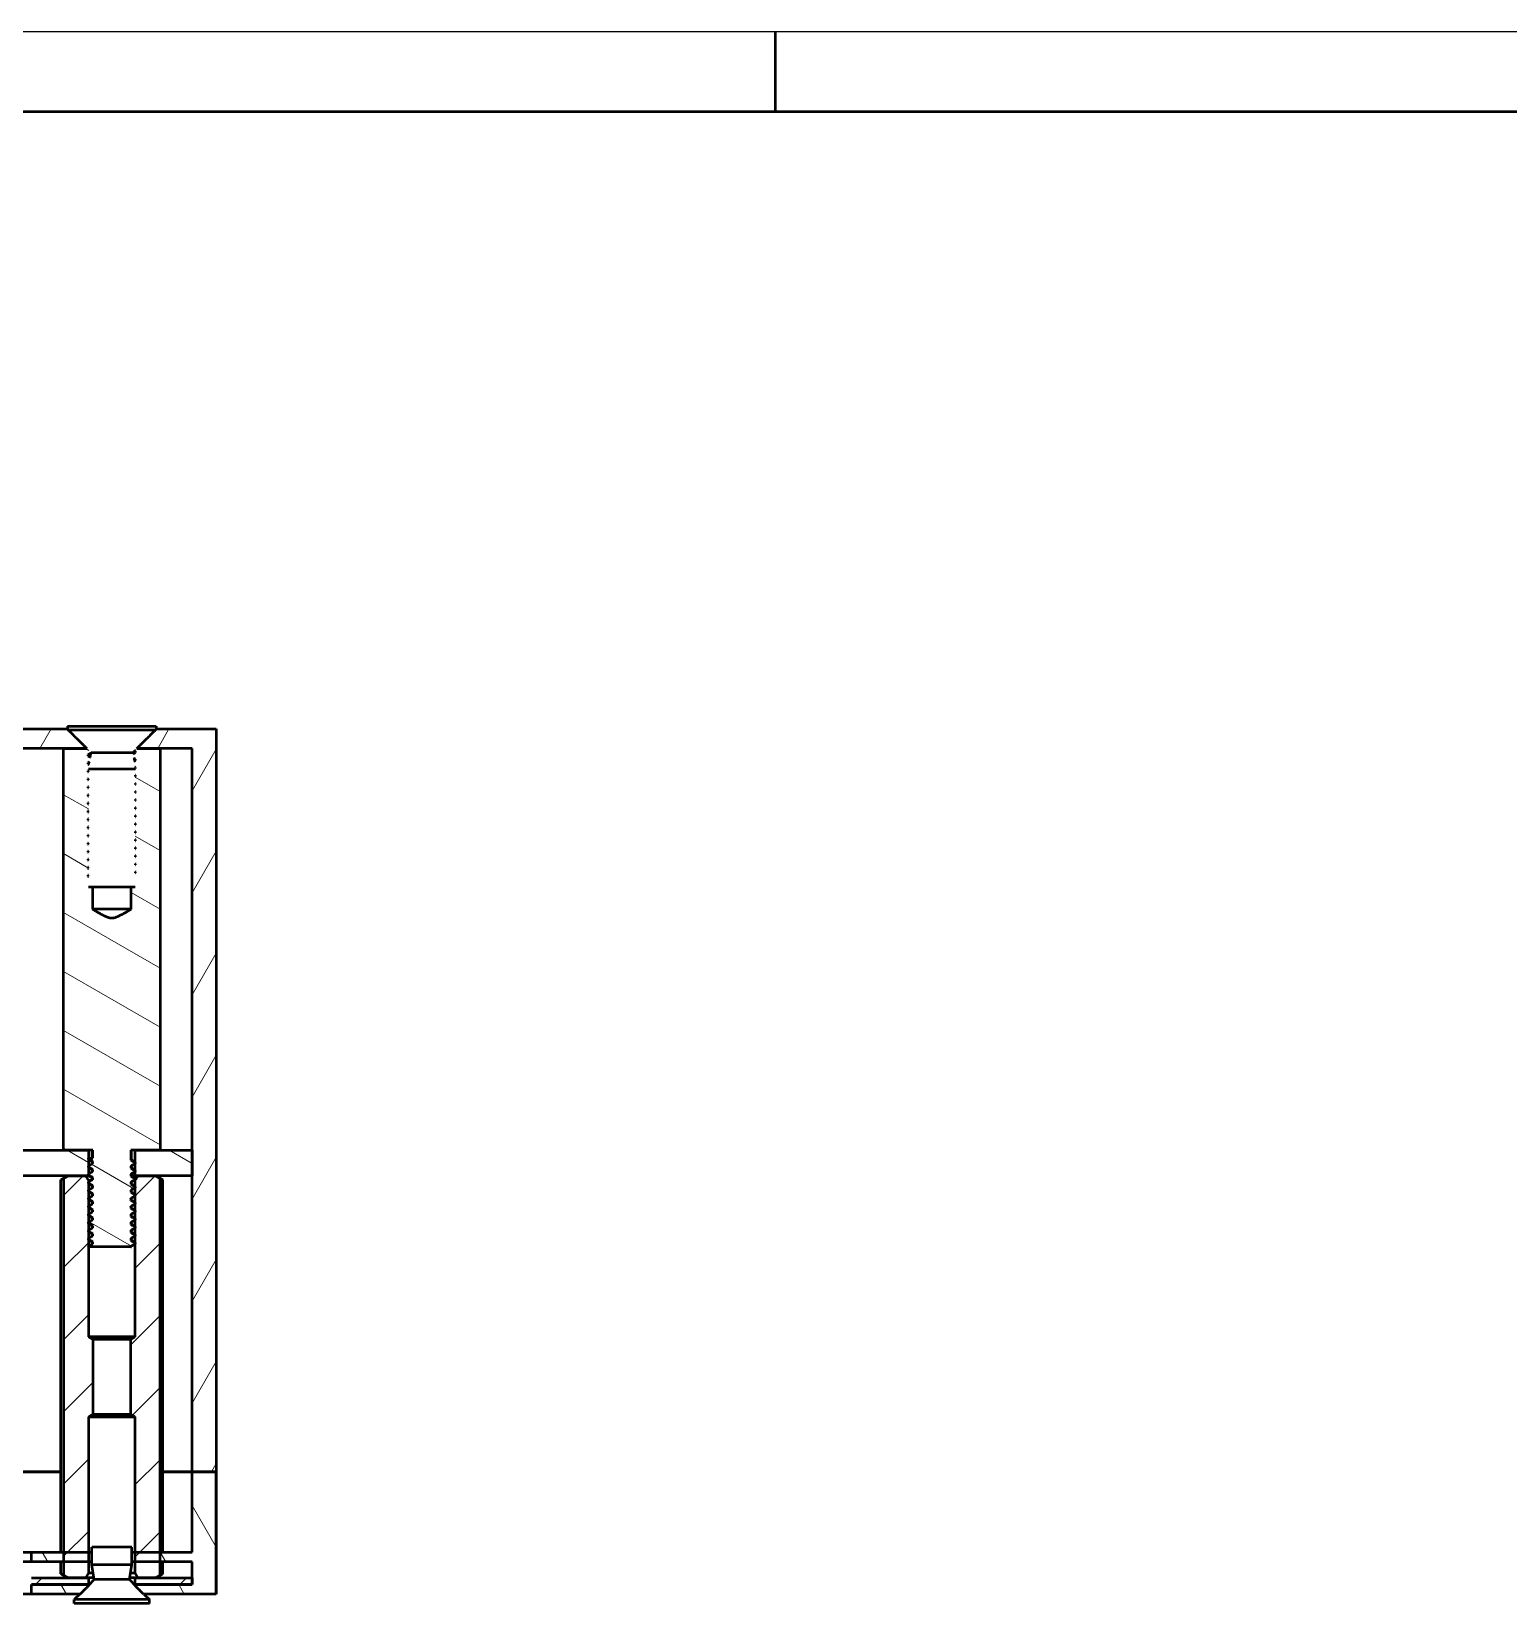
# Model space of a CAD drawing. Header units: millimetres. Extents: x 0 to 586, y -128 to 462.
# Drawn here: x 163.7 to 255.6, y 199.2 to 297 of the extents above; entities that cross this region are included whole.
import ezdxf

# ---------------------------------------------------------------- set-up
doc = ezdxf.new("R2010")
doc.units = ezdxf.units.MM
doc.linetypes.add('Сплошная', pattern=[0])
doc.layers.add('Viewport1ForCustomObjects_0', color=7, linetype='Continuous')
doc.layers.add('Viewport2ForCustomObjects_0', color=7, linetype='Continuous')
for name, color, linetype, lineweight in [('Видимый контур (ГОСТ)', 7, 'Сплошная', 50), ('Кромка (ГОСТ)', 7, 'Сплошная', 50), ('Штриховка (ГОСТ)', 7, 'Сплошная', 18)]:
    doc.layers.add(name, color=color, linetype=linetype, lineweight=lineweight)

# ---------------------------------------------------------------- blocks, each defined once
blk = doc.blocks.new('CustomObjectsInViewport2_0')
at = {"layer": 'Видимый контур (ГОСТ)', "ltscale": 1.31579}
for p, q in [((-10024.895, -10006.678), (-10015.779, -10006.678)), ((-10015.779, -10006.678), (-10015.75, -10006.678)), ((-10015.75, -10006.5), (-10010.25, -10006.5)), ((-10015.75, -10006.5), (-10015.75, -10006.706)), ((-10015.729, -10006.728), (-10010.271, -10006.728)), ((-10010.25, -10006.5), (-10010.25, -10006.706)), ((-10010.25, -10006.678), (-10010.221, -10006.678)), ((-10010.221, -10006.678), (-10006.501, -10006.678)), ((-10006.501, -10006.678), (-10006.501, -10052.893)), ((-10006.501, -10006.678), (-10006.5, -10006.678)), ((-10006.5, -10006.678), (-10006.5, -10052.893)), ((-10014.548, -10007.893), (-10026.06, -10007.893)), ((-10016, -10007.893), (-10014.548, -10007.893)), ((-10016, -10032.893), (-10016, -10007.893)), ((-10014.482, -10008.281), (-10014.482, -10008.344)), ((-10014.336, -10008.198), (-10014.371, -10008.404)), ((-10014.283, -10008.15), (-10011.673, -10008.15)), ((-10011.673, -10008.15), (-10011.564, -10008.041)), ((-10011.673, -10008.15), (-10011.662, -10008.211)), ((-10011.518, -10008.129), (-10011.518, -10008.066)), ((-10011.452, -10007.893), (-10010, -10007.893)), ((-10008.001, -10007.893), (-10011.452, -10007.893)), ((-10010, -10007.893), (-10010, -10032.893)), ((-10008.001, -10052.893), (-10008.001, -10007.893)), ((-10014.482, -10008.781), (-10014.482, -10008.844)), ((-10014.482, -10009.281), (-10014.482, -10009.344)), ((-10014.46, -10009.15), (-10011.54, -10009.15)), ((-10014.431, -10008.753), (-10014.45, -10008.861)), ((-10011.609, -10008.516), (-10011.584, -10008.666)), ((-10011.518, -10008.629), (-10011.518, -10008.566)), ((-10011.518, -10009.129), (-10011.518, -10009.066)), ((-10014.482, -10009.781), (-10014.482, -10009.844)), ((-10014.482, -10010.281), (-10014.482, -10010.344)), ((-10011.518, -10009.629), (-10011.518, -10009.566)), ((-10011.518, -10010.129), (-10011.518, -10010.066)), ((-10014.482, -10010.781), (-10014.482, -10010.844)), ((-10014.482, -10011.281), (-10014.482, -10011.344)), ((-10011.518, -10010.629), (-10011.518, -10010.566)), ((-10011.518, -10011.129), (-10011.518, -10011.066)), ((-10014.482, -10011.781), (-10014.482, -10011.844)), ((-10011.518, -10011.629), (-10011.518, -10011.566)), ((-10011.518, -10012.129), (-10011.518, -10012.066)), ((-10014.482, -10012.281), (-10014.482, -10012.344)), ((-10014.482, -10012.781), (-10014.482, -10012.844)), ((-10011.518, -10012.629), (-10011.518, -10012.566)), ((-10011.518, -10013.129), (-10011.518, -10013.066)), ((-10014.482, -10013.281), (-10014.482, -10013.344)), ((-10014.482, -10013.781), (-10014.482, -10013.844)), ((-10011.518, -10013.629), (-10011.518, -10013.566)), ((-10011.518, -10014.129), (-10011.518, -10014.066)), ((-10014.482, -10014.281), (-10014.482, -10014.344)), ((-10014.482, -10014.781), (-10014.482, -10014.844)), ((-10011.518, -10014.629), (-10011.518, -10014.566)), ((-10011.518, -10015.129), (-10011.518, -10015.066)), ((-10014.482, -10015.281), (-10014.482, -10015.344)), ((-10014.482, -10015.781), (-10014.482, -10015.844)), ((-10011.518, -10015.629), (-10011.518, -10015.566)), ((-10014.46, -10016.5), (-10014.202, -10016.5)), ((-10014.202, -10016.5), (-10011.54, -10016.5)), ((-10014.202, -10016.5), (-10014.202, -10017.893)), ((-10011.798, -10017.893), (-10011.798, -10016.5)), ((-10011.798, -10017.893), (-10014.202, -10017.893)), ((-10111.54, -10032.893), (-10014.46, -10032.893)), ((-10014.176, -10032.893), (-10016, -10032.893)), ((-10014.46, -10032.893), (-10014.46, -10034.493)), ((-10014.46, -10033.393), (-10014.176, -10033.393)), ((-10014.46, -10033.437), (-10014.46, -10033.393)), ((-10014.229, -10033.732), (-10014.229, -10033.611)), ((-10014.225, -10033.393), (-10014.225, -10032.893)), ((-10014.181, -10033.715), (-10014.181, -10033.59)), ((-10014.176, -10033.393), (-10014.176, -10032.893)), ((-10011.824, -10032.893), (-10011.824, -10033.393)), ((-10010, -10032.893), (-10011.824, -10032.893)), ((-10011.824, -10033.393), (-10011.819, -10033.393)), ((-10011.819, -10033.393), (-10011.819, -10033.508)), ((-10011.819, -10033.393), (-10011.771, -10033.393)), ((-10011.775, -10033.393), (-10011.775, -10032.893)), ((-10011.771, -10033.486), (-10011.771, -10033.393)), ((-10011.54, -10032.893), (-10008.001, -10032.893)), ((-10011.54, -10034.493), (-10011.54, -10032.893)), ((-10011.54, -10033.66), (-10011.54, -10033.723)), ((-10008.001, -10032.893), (-10008.001, -10034.493)), ((-10014.46, -10034.493), (-10111.54, -10034.493)), ((-10015.75, -10034.493), (-10016.18, -10034.741)), ((-10016.18, -10057.893), (-10016.18, -10034.741)), ((-10015.982, -10059.347), (-10015.982, -10034.638)), ((-10015.729, -10034.493), (-10014.624, -10034.493)), ((-10014.46, -10033.937), (-10014.46, -10033.875)), ((-10014.46, -10034.437), (-10014.46, -10034.375)), ((-10014.441, -10034.493), (-10014.46, -10034.493)), ((-10014.229, -10034.232), (-10014.229, -10034.111)), ((-10014.229, -10034.732), (-10014.229, -10034.611)), ((-10014.181, -10034.215), (-10014.181, -10034.09)), ((-10014.181, -10034.715), (-10014.181, -10034.59)), ((-10011.819, -10033.883), (-10011.819, -10034.008)), ((-10011.819, -10034.383), (-10011.819, -10034.508)), ((-10011.771, -10033.986), (-10011.771, -10033.865)), ((-10011.771, -10034.486), (-10011.771, -10034.365)), ((-10011.54, -10034.493), (-10011.753, -10034.493)), ((-10011.54, -10034.16), (-10011.54, -10034.223)), ((-10008.001, -10034.493), (-10011.54, -10034.493)), ((-10011.54, -10034.66), (-10011.54, -10034.723)), ((-10011.5, -10034.703), (-10011.5, -10034.643)), ((-10011.376, -10034.493), (-10010.271, -10034.493)), ((-10010.25, -10034.493), (-10009.82, -10034.741)), ((-10010.018, -10034.638), (-10010.018, -10059.347)), ((-10009.82, -10057.893), (-10009.82, -10034.741)), ((-10014.46, -10034.77), (-10014.46, -10044.493)), ((-10014.294, -10034.77), (-10014.46, -10034.77)), ((-10014.46, -10034.937), (-10014.46, -10034.875)), ((-10014.46, -10035.437), (-10014.46, -10035.375)), ((-10014.229, -10035.232), (-10014.229, -10035.111)), ((-10014.229, -10035.732), (-10014.229, -10035.611)), ((-10014.181, -10035.215), (-10014.181, -10035.09)), ((-10014.181, -10035.715), (-10014.181, -10035.59)), ((-10011.819, -10034.883), (-10011.819, -10035.008)), ((-10011.819, -10035.383), (-10011.819, -10035.508)), ((-10011.771, -10034.986), (-10011.771, -10034.865)), ((-10011.771, -10035.486), (-10011.771, -10035.365)), ((-10011.54, -10034.77), (-10011.606, -10034.77)), ((-10011.54, -10044.493), (-10011.54, -10034.77)), ((-10011.54, -10035.16), (-10011.54, -10035.223)), ((-10011.54, -10035.66), (-10011.54, -10035.723)), ((-10014.46, -10035.937), (-10014.46, -10035.875)), ((-10014.46, -10036.437), (-10014.46, -10036.375)), ((-10014.229, -10036.232), (-10014.229, -10036.111)), ((-10014.229, -10036.732), (-10014.229, -10036.611)), ((-10014.181, -10036.215), (-10014.181, -10036.09)), ((-10014.181, -10036.715), (-10014.181, -10036.59)), ((-10011.819, -10035.883), (-10011.819, -10036.008)), ((-10011.819, -10036.383), (-10011.819, -10036.508)), ((-10011.771, -10035.986), (-10011.771, -10035.865)), ((-10011.771, -10036.486), (-10011.771, -10036.365)), ((-10011.54, -10036.16), (-10011.54, -10036.223)), ((-10011.54, -10036.66), (-10011.54, -10036.723)), ((-10014.46, -10036.937), (-10014.46, -10036.875)), ((-10014.46, -10037.437), (-10014.46, -10037.375)), ((-10014.229, -10037.232), (-10014.229, -10037.111)), ((-10014.229, -10037.732), (-10014.229, -10037.611)), ((-10014.181, -10037.215), (-10014.181, -10037.09)), ((-10014.181, -10037.715), (-10014.181, -10037.59)), ((-10011.819, -10036.883), (-10011.819, -10037.008)), ((-10011.819, -10037.383), (-10011.819, -10037.508)), ((-10011.771, -10036.986), (-10011.771, -10036.865)), ((-10011.771, -10037.486), (-10011.771, -10037.365)), ((-10011.54, -10037.16), (-10011.54, -10037.223)), ((-10011.54, -10037.66), (-10011.54, -10037.723)), ((-10014.46, -10037.937), (-10014.46, -10037.875)), ((-10014.46, -10038.437), (-10014.46, -10038.375)), ((-10014.229, -10038.232), (-10014.229, -10038.111)), ((-10014.229, -10038.732), (-10014.229, -10038.611)), ((-10014.181, -10038.215), (-10014.181, -10038.09)), ((-10014.181, -10038.715), (-10014.181, -10038.59)), ((-10011.819, -10037.883), (-10011.819, -10038.008)), ((-10011.819, -10038.383), (-10011.819, -10038.508)), ((-10011.771, -10037.986), (-10011.771, -10037.865)), ((-10011.771, -10038.486), (-10011.771, -10038.365)), ((-10011.54, -10038.16), (-10011.54, -10038.223)), ((-10011.54, -10038.66), (-10011.54, -10038.723)), ((-10014.46, -10038.893), (-10014.46, -10038.875)), ((-10011.819, -10038.893), (-10014.46, -10038.893)), ((-10011.819, -10038.883), (-10011.819, -10038.893)), ((-10011.819, -10038.893), (-10011.771, -10038.893)), ((-10011.771, -10038.893), (-10011.771, -10038.865)), ((-10011.54, -10044.493), (-10014.46, -10044.493)), ((-10014.181, -10044.649), (-10014.181, -10049.336)), ((-10014.181, -10044.649), (-10011.819, -10044.649)), ((-10011.819, -10049.336), (-10011.819, -10044.649)), ((-10011.819, -10049.336), (-10014.181, -10049.336)), ((-10014.46, -10049.493), (-10014.46, -10059.215)), ((-10011.54, -10049.493), (-10014.46, -10049.493)), ((-10011.54, -10059.215), (-10011.54, -10049.493)), ((-10016.18, -10052.893), (-10019.807, -10052.893)), ((-10019.807, -10052.893), (-10016.18, -10052.893)), ((-10008.001, -10052.893), (-10009.82, -10052.893)), ((-10009.82, -10052.893), (-10008.001, -10052.893)), ((-10006.501, -10052.893), (-10008.001, -10052.893)), ((-10008.001, -10057.893), (-10008.001, -10052.893)), ((-10008.001, -10052.893), (-10006.501, -10052.893)), ((-10006.5, -10052.893), (-10006.501, -10052.893)), ((-10006.501, -10052.893), (-10006.501, -10060.504)), ((-10006.501, -10052.893), (-10006.5, -10052.893)), ((-10006.5, -10060.504), (-10006.5, -10052.893)), ((-10019.807, -10057.893), (-10018, -10057.893)), ((-10018, -10057.893), (-10014.46, -10057.893)), ((-10018, -10058.504), (-10018, -10057.893)), ((-10014.46, -10057.893), (-10014.46, -10058.504)), ((-10014.46, -10057.893), (-10014.25, -10057.893)), ((-10011.75, -10057.598), (-10014.25, -10057.598)), ((-10014.25, -10058.698), (-10014.25, -10057.598)), ((-10011.75, -10058.698), (-10011.75, -10057.598)), ((-10011.75, -10057.893), (-10011.54, -10057.893)), ((-10011.54, -10057.893), (-10008.001, -10057.893)), ((-10011.54, -10058.504), (-10011.54, -10057.893)), ((-10018, -10058.504), (-10019.807, -10058.504)), ((-10014.46, -10058.504), (-10018, -10058.504)), ((-10016.18, -10059.244), (-10016.18, -10058.504)), ((-10014.25, -10058.504), (-10014.46, -10058.504)), ((-10014.16, -10059.215), (-10014.46, -10059.215)), ((-10011.75, -10058.698), (-10014.25, -10058.698)), ((-10014.094, -10059.598), (-10014.25, -10058.698)), ((-10011.906, -10059.598), (-10011.75, -10058.698)), ((-10011.54, -10059.215), (-10011.84, -10059.215)), ((-10011.54, -10058.504), (-10011.75, -10058.504)), ((-10008.001, -10058.504), (-10011.54, -10058.504)), ((-10009.82, -10059.244), (-10009.82, -10058.504)), ((-10008.001, -10059.904), (-10008.001, -10058.504)), ((-10018, -10059.493), (-10014.46, -10059.493)), ((-10014.46, -10059.904), (-10018, -10059.904)), ((-10018, -10059.904), (-10014.46, -10059.904)), ((-10018, -10060.504), (-10018, -10059.904)), ((-10015.75, -10059.493), (-10016.18, -10059.244)), ((-10014.624, -10059.493), (-10015.729, -10059.493)), ((-10014.46, -10059.493), (-10014.46, -10059.904)), ((-10014.112, -10059.493), (-10014.46, -10059.493)), ((-10014.094, -10059.598), (-10014.46, -10059.964)), ((-10014.4, -10059.904), (-10014.46, -10059.904)), ((-10014.46, -10059.904), (-10014.46, -10060.004)), ((-10014.46, -10059.904), (-10014.4, -10059.904)), ((-10011.906, -10059.598), (-10014.094, -10059.598)), ((-10011.906, -10059.598), (-10011.54, -10059.964)), ((-10011.54, -10059.493), (-10011.888, -10059.493)), ((-10011.54, -10059.904), (-10011.6, -10059.904)), ((-10011.6, -10059.904), (-10011.54, -10059.904)), ((-10011.54, -10059.904), (-10011.54, -10059.493)), ((-10011.54, -10059.493), (-10008.001, -10059.493)), ((-10008.001, -10059.904), (-10011.54, -10059.904)), ((-10011.54, -10059.904), (-10008.001, -10059.904)), ((-10011.54, -10060.004), (-10011.54, -10059.904)), ((-10010.271, -10059.493), (-10011.376, -10059.493)), ((-10010.25, -10059.493), (-10009.82, -10059.244)), ((-10008.001, -10059.493), (-10008.001, -10059.904)), ((-10008.001, -10059.493), (-10008.001, -10059.493)), ((-10018, -10060.504), (-10019.807, -10060.504)), ((-10014.97, -10060.504), (-10018, -10060.504)), ((-10015, -10060.504), (-10015.35, -10060.854)), ((-10010.65, -10060.854), (-10015.35, -10060.854)), ((-10015.35, -10061.098), (-10015.35, -10060.854)), ((-10010.65, -10061.098), (-10015.35, -10061.098)), ((-10006.501, -10060.504), (-10011.03, -10060.504)), ((-10011, -10060.504), (-10010.65, -10060.854)), ((-10010.65, -10061.098), (-10010.65, -10060.854)), ((-10006.5, -10060.504), (-10006.501, -10060.504))]:
    blk.add_line(p, q, dxfattribs=at)
for points, weights in [([(-10015.779, -10006.678), (-10014.993, -10007.458), (-10014.548, -10007.893)], [1, 1.04192764223, 1]), ([(-10011.452, -10007.893), (-10011.007, -10007.458), (-10010.221, -10006.678)], [1, 1.04192764223, 1]), ([(-10014.482, -10008.316), (-10014.441, -10008.326), (-10014.359, -10008.335)], [0.953822022434, 0.937129532688, 0.933827158845]), ([(-10011.602, -10008.079), (-10011.549, -10008.087), (-10011.518, -10008.094)], [0.93633719606, 0.941330181364, 0.953822022435]), ([(-10014.482, -10008.816), (-10014.466, -10008.82), (-10014.444, -10008.824)], [0.953822022434, 0.94728253914, 0.942798136964]), ([(-10014.39, -10008.394), (-10014.381, -10008.395), (-10014.37, -10008.397)], [0.935665367368, 0.934874585376, 0.934319542178]), ([(-10011.598, -10008.58), (-10011.548, -10008.587), (-10011.518, -10008.594)], [0.936691915532, 0.941762669657, 0.953822022407]), ([(-10014.202, -10017.893), (-10013, -10018.587), (-10011.798, -10017.893)], [1, 3.65090640108, 1]), ([(-10014.229, -10033.611), (-10014.229, -10033.601), (-10014.181, -10033.59)], [1, 0.963330670757, 0.946734396333]), ([(-10014.222, -10033.728), (-10014.211, -10033.722), (-10014.181, -10033.715)], [0.974704694153, 0.956930995695, 0.946734396333]), ([(-10011.819, -10033.508), (-10011.771, -10033.497), (-10011.771, -10033.486)], [0.946734396333, 0.963330670757, 1]), ([(-10015.982, -10034.638), (-10015.85, -10034.562), (-10015.729, -10034.493)], [1.00148069189, 1.00181262679, 1.00019471124]), ([(-10014.624, -10034.493), (-10014.538, -10034.638), (-10014.46, -10034.77)], [1, 1.001347903, 1]), ([(-10014.229, -10034.111), (-10014.229, -10034.101), (-10014.181, -10034.09)], [1, 0.963330670757, 0.946734396333]), ([(-10014.229, -10034.611), (-10014.229, -10034.601), (-10014.181, -10034.59)], [1, 0.963330670757, 0.946734396333]), ([(-10014.222, -10034.228), (-10014.211, -10034.222), (-10014.181, -10034.215)], [0.974704694153, 0.956930995695, 0.946734396333]), ([(-10014.222, -10034.728), (-10014.211, -10034.722), (-10014.181, -10034.715)], [0.974704694153, 0.956930995695, 0.946734396333]), ([(-10011.819, -10033.883), (-10011.789, -10033.876), (-10011.778, -10033.869)], [0.946734396333, 0.956930995695, 0.974704694153]), ([(-10011.819, -10034.008), (-10011.771, -10033.997), (-10011.771, -10033.986)], [0.946734396333, 0.963330670757, 1]), ([(-10011.819, -10034.383), (-10011.789, -10034.376), (-10011.778, -10034.369)], [0.946734396333, 0.956930995695, 0.974704694153]), ([(-10011.819, -10034.508), (-10011.771, -10034.497), (-10011.771, -10034.486)], [0.946734396333, 0.963330670757, 1]), ([(-10011.54, -10034.77), (-10011.462, -10034.638), (-10011.376, -10034.493)], [1, 1.001347903, 1]), ([(-10010.271, -10034.493), (-10010.15, -10034.562), (-10010.018, -10034.638)], [1.00019471124, 1.00181262679, 1.00148069189]), ([(-10014.229, -10035.111), (-10014.229, -10035.101), (-10014.181, -10035.09)], [1, 0.963330670757, 0.946734396333]), ([(-10014.229, -10035.611), (-10014.229, -10035.601), (-10014.181, -10035.59)], [1, 0.963330670757, 0.946734396333]), ([(-10014.222, -10035.228), (-10014.211, -10035.222), (-10014.181, -10035.215)], [0.974704694153, 0.956930995695, 0.946734396333]), ([(-10014.222, -10035.728), (-10014.211, -10035.722), (-10014.181, -10035.715)], [0.974704694153, 0.956930995695, 0.946734396333]), ([(-10011.819, -10034.883), (-10011.789, -10034.876), (-10011.778, -10034.869)], [0.946734396333, 0.956930995695, 0.974704694153]), ([(-10011.819, -10035.008), (-10011.771, -10034.997), (-10011.771, -10034.986)], [0.946734396333, 0.963330670757, 1]), ([(-10011.819, -10035.383), (-10011.789, -10035.376), (-10011.778, -10035.369)], [0.946734396333, 0.956930995695, 0.974704694153]), ([(-10011.819, -10035.508), (-10011.771, -10035.497), (-10011.771, -10035.486)], [0.946734396333, 0.963330670757, 1]), ([(-10014.229, -10036.111), (-10014.229, -10036.101), (-10014.181, -10036.09)], [1, 0.963330670757, 0.946734396333]), ([(-10014.229, -10036.611), (-10014.229, -10036.601), (-10014.181, -10036.59)], [1, 0.963330670757, 0.946734396333]), ([(-10014.222, -10036.228), (-10014.211, -10036.222), (-10014.181, -10036.215)], [0.974704694153, 0.956930995695, 0.946734396333]), ([(-10014.222, -10036.728), (-10014.211, -10036.722), (-10014.181, -10036.715)], [0.974704694153, 0.956930995695, 0.946734396333]), ([(-10011.819, -10035.883), (-10011.789, -10035.876), (-10011.778, -10035.869)], [0.946734396333, 0.956930995695, 0.974704694153]), ([(-10011.819, -10036.008), (-10011.771, -10035.997), (-10011.771, -10035.986)], [0.946734396333, 0.963330670757, 1]), ([(-10011.819, -10036.383), (-10011.789, -10036.376), (-10011.778, -10036.369)], [0.946734396333, 0.956930995695, 0.974704694153]), ([(-10011.819, -10036.508), (-10011.771, -10036.497), (-10011.771, -10036.486)], [0.946734396333, 0.963330670757, 1]), ([(-10014.229, -10037.111), (-10014.229, -10037.101), (-10014.181, -10037.09)], [1, 0.963330670757, 0.946734396333]), ([(-10014.229, -10037.611), (-10014.229, -10037.601), (-10014.181, -10037.59)], [1, 0.963330670757, 0.946734396333]), ([(-10014.222, -10037.228), (-10014.211, -10037.222), (-10014.181, -10037.215)], [0.974704694153, 0.956930995695, 0.946734396333]), ([(-10011.819, -10036.883), (-10011.789, -10036.876), (-10011.778, -10036.869)], [0.946734396333, 0.956930995695, 0.974704694153]), ([(-10011.819, -10037.008), (-10011.771, -10036.997), (-10011.771, -10036.986)], [0.946734396333, 0.963330670757, 1]), ([(-10011.819, -10037.383), (-10011.789, -10037.376), (-10011.778, -10037.369)], [0.946734396333, 0.956930995695, 0.974704694153]), ([(-10011.819, -10037.508), (-10011.771, -10037.497), (-10011.771, -10037.486)], [0.946734396333, 0.963330670757, 1]), ([(-10014.229, -10038.111), (-10014.229, -10038.101), (-10014.181, -10038.09)], [1, 0.963330670757, 0.946734396333]), ([(-10014.229, -10038.611), (-10014.229, -10038.601), (-10014.181, -10038.59)], [1, 0.963330670757, 0.946734396333]), ([(-10014.222, -10037.728), (-10014.211, -10037.722), (-10014.181, -10037.715)], [0.974704694153, 0.956930995695, 0.946734396333]), ([(-10014.222, -10038.228), (-10014.211, -10038.222), (-10014.181, -10038.215)], [0.974704694153, 0.956930995695, 0.946734396333]), ([(-10011.819, -10037.883), (-10011.789, -10037.876), (-10011.778, -10037.869)], [0.946734396333, 0.956930995695, 0.974704694153]), ([(-10011.819, -10038.008), (-10011.771, -10037.997), (-10011.771, -10037.986)], [0.946734396333, 0.963330670757, 1]), ([(-10011.819, -10038.383), (-10011.789, -10038.376), (-10011.778, -10038.369)], [0.946734396333, 0.956930995695, 0.974704694153]), ([(-10011.819, -10038.508), (-10011.771, -10038.497), (-10011.771, -10038.486)], [0.946734396333, 0.963330670757, 1]), ([(-10014.222, -10038.728), (-10014.211, -10038.722), (-10014.181, -10038.715)], [0.974704694153, 0.956930995695, 0.946734396333]), ([(-10011.819, -10038.883), (-10011.789, -10038.876), (-10011.778, -10038.869)], [0.946734396333, 0.956930995695, 0.974704694153]), ([(-10014.46, -10044.493), (-10014.307, -10044.579), (-10014.181, -10044.649)], [1, 1.00528581675, 1]), ([(-10011.819, -10044.649), (-10011.693, -10044.579), (-10011.54, -10044.493)], [1, 1.00528581675, 1]), ([(-10014.181, -10049.336), (-10014.307, -10049.406), (-10014.46, -10049.493)], [1, 1.00528581676, 1]), ([(-10011.54, -10049.493), (-10011.693, -10049.406), (-10011.819, -10049.336)], [1, 1.00528581676, 1]), ([(-10014.46, -10059.215), (-10014.538, -10059.347), (-10014.624, -10059.493)], [1, 1.00134790298, 1]), ([(-10011.376, -10059.493), (-10011.462, -10059.347), (-10011.54, -10059.215)], [1, 1.00134790298, 1]), ([(-10015.729, -10059.493), (-10015.85, -10059.423), (-10015.982, -10059.347)], [1.00019471123, 1.00181262672, 1.00148069184]), ([(-10014.46, -10060.004), (-10014.679, -10060.217), (-10014.97, -10060.504)], [1, 1.01079158683, 1]), ([(-10011.03, -10060.504), (-10011.321, -10060.217), (-10011.54, -10060.004)], [1, 1.01079158683, 1]), ([(-10010.018, -10059.347), (-10010.15, -10059.423), (-10010.271, -10059.493)], [1.00148069184, 1.00181262673, 1.00019471123])]:
    blk.add_rational_spline(points, weights, degree=2, dxfattribs=at)
for points, knots in [([(-10014.286, -10008.169), (-10014.305, -10008.18), (-10014.324, -10008.191), (-10014.389, -10008.228), (-10014.435, -10008.255), (-10014.482, -10008.281)], [-0.02249337, -0.02249337, -0.02249337, -0.02249337, -0.01601831, -0.01601831, 0, 0, 0, 0]), ([(-10014.482, -10008.344), (-10014.435, -10008.369), (-10014.389, -10008.395), (-10014.339, -10008.422), (-10014.335, -10008.424), (-10014.332, -10008.426)], [-0.03174661, -0.03174661, -0.03174661, -0.03174661, -0.01589534, -0.01589534, -0.0146955, -0.0146955, -0.0146955, -0.0146955]), ([(-10011.702, -10008.234), (-10011.69, -10008.227), (-10011.677, -10008.22), (-10011.618, -10008.186), (-10011.572, -10008.159), (-10011.523, -10008.131), (-10011.521, -10008.13), (-10011.518, -10008.129)], [-0.02116566, -0.02116566, -0.02116566, -0.02116566, -0.01683733, -0.01683733, -0.00081518, -0.00081518, 0, 0, 0, 0]), ([(-10011.518, -10008.566), (-10011.562, -10008.542), (-10011.607, -10008.518), (-10011.653, -10008.492), (-10011.655, -10008.491), (-10011.657, -10008.49)], [-0.03175163, -0.03175163, -0.03175163, -0.03175163, -0.01669585, -0.01669585, -0.01599871, -0.01599871, -0.01599871, -0.01599871]), ([(-10011.622, -10008.688), (-10011.59, -10008.669), (-10011.557, -10008.651), (-10011.523, -10008.631), (-10011.521, -10008.63), (-10011.518, -10008.629)], [-0.01187098, -0.01187098, -0.01187098, -0.01187098, -0.00081518, -0.00081518, 0, 0, 0, 0]), ([(-10011.541, -10009.142), (-10011.536, -10009.139), (-10011.531, -10009.136), (-10011.523, -10009.131), (-10011.521, -10009.13), (-10011.518, -10009.129)], [-0.002613457, -0.002613457, -0.002613457, -0.002613457, -0.000815178, -0.000815178, 0, 0, 0, 0]), ([(-10011.54, -10009.641), (-10011.535, -10009.638), (-10011.53, -10009.635), (-10011.523, -10009.631), (-10011.521, -10009.63), (-10011.518, -10009.629)], [-0.002441868, -0.002441868, -0.002441868, -0.002441868, -0.000815178, -0.000815178, 0, 0, 0, 0]), ([(-10011.54, -10010.141), (-10011.535, -10010.138), (-10011.53, -10010.135), (-10011.523, -10010.131), (-10011.521, -10010.13), (-10011.518, -10010.129)], [-0.002441868, -0.002441868, -0.002441868, -0.002441868, -0.000815178, -0.000815178, 0, 0, 0, 0]), ([(-10011.54, -10010.641), (-10011.535, -10010.638), (-10011.53, -10010.635), (-10011.523, -10010.631), (-10011.521, -10010.63), (-10011.518, -10010.629)], [-0.002441867, -0.002441867, -0.002441867, -0.002441867, -0.000815178, -0.000815178, 0, 0, 0, 0]), ([(-10011.54, -10011.141), (-10011.535, -10011.138), (-10011.53, -10011.135), (-10011.523, -10011.131), (-10011.521, -10011.13), (-10011.518, -10011.129)], [-0.002441868, -0.002441868, -0.002441868, -0.002441868, -0.000815178, -0.000815178, 0, 0, 0, 0]), ([(-10011.54, -10011.641), (-10011.535, -10011.638), (-10011.53, -10011.635), (-10011.523, -10011.631), (-10011.521, -10011.63), (-10011.518, -10011.629)], [-0.002441868, -0.002441868, -0.002441868, -0.002441868, -0.000815178, -0.000815178, 0, 0, 0, 0]), ([(-10011.54, -10012.141), (-10011.535, -10012.138), (-10011.53, -10012.135), (-10011.523, -10012.131), (-10011.521, -10012.13), (-10011.518, -10012.129)], [-0.002441868, -0.002441868, -0.002441868, -0.002441868, -0.000815178, -0.000815178, 0, 0, 0, 0]), ([(-10011.54, -10012.641), (-10011.535, -10012.638), (-10011.53, -10012.635), (-10011.523, -10012.631), (-10011.521, -10012.63), (-10011.518, -10012.629)], [-0.002441868, -0.002441868, -0.002441868, -0.002441868, -0.000815178, -0.000815178, 0, 0, 0, 0]), ([(-10011.54, -10013.141), (-10011.535, -10013.138), (-10011.53, -10013.135), (-10011.523, -10013.131), (-10011.521, -10013.13), (-10011.518, -10013.129)], [-0.002441867, -0.002441867, -0.002441867, -0.002441867, -0.000815178, -0.000815178, 0, 0, 0, 0]), ([(-10011.54, -10013.641), (-10011.535, -10013.638), (-10011.53, -10013.635), (-10011.523, -10013.631), (-10011.521, -10013.63), (-10011.518, -10013.629)], [-0.002441868, -0.002441868, -0.002441868, -0.002441868, -0.000815178, -0.000815178, 0, 0, 0, 0]), ([(-10011.54, -10014.141), (-10011.535, -10014.138), (-10011.53, -10014.135), (-10011.523, -10014.131), (-10011.521, -10014.13), (-10011.518, -10014.129)], [-0.002441868, -0.002441868, -0.002441868, -0.002441868, -0.000815178, -0.000815178, 0, 0, 0, 0]), ([(-10011.54, -10014.641), (-10011.535, -10014.638), (-10011.53, -10014.635), (-10011.523, -10014.631), (-10011.521, -10014.63), (-10011.518, -10014.629)], [-0.002441868, -0.002441868, -0.002441868, -0.002441868, -0.000815178, -0.000815178, 0, 0, 0, 0]), ([(-10011.54, -10015.141), (-10011.535, -10015.138), (-10011.53, -10015.135), (-10011.523, -10015.131), (-10011.521, -10015.13), (-10011.518, -10015.129)], [-0.002441867, -0.002441867, -0.002441867, -0.002441867, -0.000815178, -0.000815178, 0, 0, 0, 0]), ([(-10011.54, -10015.641), (-10011.535, -10015.638), (-10011.53, -10015.635), (-10011.523, -10015.631), (-10011.521, -10015.63), (-10011.518, -10015.629)], [-0.002441867, -0.002441867, -0.002441867, -0.002441867, -0.000815178, -0.000815178, 0, 0, 0, 0]), ([(-10014.181, -10033.59), (-10014.269, -10033.542), (-10014.359, -10033.493), (-10014.451, -10033.443), (-10014.456, -10033.44), (-10014.46, -10033.437)], [-0.03148944, -0.03148944, -0.03148944, -0.03148944, -0.00161194, -0.00161194, 0, 0, 0, 0]), ([(-10014.46, -10033.875), (-10014.417, -10033.85), (-10014.374, -10033.825), (-10014.285, -10033.774), (-10014.238, -10033.747), (-10014.188, -10033.718), (-10014.184, -10033.716), (-10014.181, -10033.715)], [-0.03217337, -0.03217337, -0.03217337, -0.03217337, -0.01729191, -0.01729191, -0.00117322, -0.00117322, 0, 0, 0, 0]), ([(-10011.819, -10033.508), (-10011.773, -10033.533), (-10011.726, -10033.558), (-10011.633, -10033.609), (-10011.586, -10033.635), (-10011.54, -10033.66)], [-0.03173758, -0.03173758, -0.03173758, -0.03173758, -0.01584564, -0.01584564, 0, 0, 0, 0]), ([(-10011.54, -10033.723), (-10011.586, -10033.749), (-10011.633, -10033.776), (-10011.726, -10033.829), (-10011.773, -10033.856), (-10011.819, -10033.883)], [-0.03216563, -0.03216563, -0.03216563, -0.03216563, -0.01612639, -0.01612639, 0, 0, 0, 0]), ([(-10014.181, -10034.09), (-10014.224, -10034.066), (-10014.267, -10034.043), (-10014.357, -10033.994), (-10014.404, -10033.969), (-10014.453, -10033.941), (-10014.457, -10033.939), (-10014.46, -10033.937)], [-0.03174783, -0.03174783, -0.03174783, -0.03174783, -0.01704143, -0.01704143, -0.00119245, -0.00119245, 0, 0, 0, 0]), ([(-10014.46, -10034.375), (-10014.417, -10034.35), (-10014.374, -10034.325), (-10014.285, -10034.274), (-10014.238, -10034.247), (-10014.188, -10034.218), (-10014.184, -10034.216), (-10014.181, -10034.215)], [-0.03217337, -0.03217337, -0.03217337, -0.03217337, -0.01729191, -0.01729191, -0.00117322, -0.00117322, 0, 0, 0, 0]), ([(-10014.181, -10034.59), (-10014.224, -10034.566), (-10014.267, -10034.543), (-10014.357, -10034.494), (-10014.404, -10034.469), (-10014.453, -10034.441), (-10014.457, -10034.439), (-10014.46, -10034.437)], [-0.03174783, -0.03174783, -0.03174783, -0.03174783, -0.01704143, -0.01704143, -0.00119245, -0.00119245, 0, 0, 0, 0]), ([(-10014.46, -10034.875), (-10014.417, -10034.85), (-10014.374, -10034.825), (-10014.285, -10034.774), (-10014.238, -10034.747), (-10014.188, -10034.718), (-10014.184, -10034.716), (-10014.181, -10034.715)], [-0.03217337, -0.03217337, -0.03217337, -0.03217337, -0.01729191, -0.01729191, -0.00117322, -0.00117322, 0, 0, 0, 0]), ([(-10011.819, -10034.008), (-10011.773, -10034.033), (-10011.726, -10034.058), (-10011.633, -10034.109), (-10011.586, -10034.135), (-10011.54, -10034.16)], [-0.03173758, -0.03173758, -0.03173758, -0.03173758, -0.01584564, -0.01584564, 0, 0, 0, 0]), ([(-10011.54, -10034.223), (-10011.586, -10034.249), (-10011.633, -10034.276), (-10011.726, -10034.329), (-10011.773, -10034.356), (-10011.819, -10034.383)], [-0.03216563, -0.03216563, -0.03216563, -0.03216563, -0.01612639, -0.01612639, 0, 0, 0, 0]), ([(-10011.819, -10034.508), (-10011.773, -10034.533), (-10011.726, -10034.558), (-10011.633, -10034.609), (-10011.586, -10034.635), (-10011.54, -10034.66)], [-0.03173758, -0.03173758, -0.03173758, -0.03173758, -0.01584564, -0.01584564, 0, 0, 0, 0]), ([(-10011.54, -10034.723), (-10011.586, -10034.749), (-10011.633, -10034.776), (-10011.726, -10034.829), (-10011.773, -10034.856), (-10011.819, -10034.883)], [-0.03216563, -0.03216563, -0.03216563, -0.03216563, -0.01612639, -0.01612639, 0, 0, 0, 0]), ([(-10011.506, -10034.636), (-10011.503, -10034.638), (-10011.501, -10034.639), (-10011.497, -10034.647), (-10011.51, -10034.653), (-10011.54, -10034.66)], [-8.04355904, -8.04355904, -8.04355904, -8.04355904, -8.03435868, -8.03435868, -7.99589539, -7.99589539, -7.99589539, -7.99589539]), ([(-10014.181, -10035.09), (-10014.224, -10035.066), (-10014.267, -10035.043), (-10014.357, -10034.994), (-10014.404, -10034.969), (-10014.453, -10034.941), (-10014.457, -10034.939), (-10014.46, -10034.937)], [-0.03174783, -0.03174783, -0.03174783, -0.03174783, -0.01704143, -0.01704143, -0.00119245, -0.00119245, 0, 0, 0, 0]), ([(-10014.46, -10035.375), (-10014.417, -10035.35), (-10014.374, -10035.325), (-10014.285, -10035.274), (-10014.238, -10035.247), (-10014.188, -10035.218), (-10014.184, -10035.216), (-10014.181, -10035.215)], [-0.03217337, -0.03217337, -0.03217337, -0.03217337, -0.01729191, -0.01729191, -0.00117322, -0.00117322, 0, 0, 0, 0]), ([(-10014.181, -10035.59), (-10014.224, -10035.566), (-10014.267, -10035.543), (-10014.357, -10035.494), (-10014.404, -10035.469), (-10014.453, -10035.441), (-10014.457, -10035.439), (-10014.46, -10035.437)], [-0.03174783, -0.03174783, -0.03174783, -0.03174783, -0.01704143, -0.01704143, -0.00119245, -0.00119245, 0, 0, 0, 0]), ([(-10014.46, -10035.875), (-10014.417, -10035.85), (-10014.374, -10035.825), (-10014.285, -10035.774), (-10014.238, -10035.747), (-10014.188, -10035.718), (-10014.184, -10035.716), (-10014.181, -10035.715)], [-0.03217337, -0.03217337, -0.03217337, -0.03217337, -0.01729192, -0.01729192, -0.00117322, -0.00117322, 0, 0, 0, 0]), ([(-10011.819, -10035.008), (-10011.773, -10035.033), (-10011.726, -10035.058), (-10011.633, -10035.109), (-10011.586, -10035.135), (-10011.54, -10035.16)], [-0.03173758, -0.03173758, -0.03173758, -0.03173758, -0.01584564, -0.01584564, 0, 0, 0, 0]), ([(-10011.54, -10035.223), (-10011.586, -10035.249), (-10011.633, -10035.276), (-10011.726, -10035.329), (-10011.773, -10035.356), (-10011.819, -10035.383)], [-0.03216563, -0.03216563, -0.03216563, -0.03216563, -0.01612639, -0.01612639, 0, 0, 0, 0]), ([(-10011.819, -10035.508), (-10011.773, -10035.533), (-10011.726, -10035.558), (-10011.633, -10035.609), (-10011.586, -10035.635), (-10011.54, -10035.66)], [-0.03173758, -0.03173758, -0.03173758, -0.03173758, -0.01584564, -0.01584564, 0, 0, 0, 0]), ([(-10011.54, -10035.723), (-10011.586, -10035.749), (-10011.633, -10035.776), (-10011.726, -10035.829), (-10011.773, -10035.856), (-10011.819, -10035.883)], [-0.03216563, -0.03216563, -0.03216563, -0.03216563, -0.01612639, -0.01612639, 0, 0, 0, 0]), ([(-10014.181, -10036.09), (-10014.224, -10036.066), (-10014.267, -10036.043), (-10014.357, -10035.994), (-10014.404, -10035.969), (-10014.453, -10035.941), (-10014.457, -10035.939), (-10014.46, -10035.937)], [-0.03174783, -0.03174783, -0.03174783, -0.03174783, -0.01704143, -0.01704143, -0.00119245, -0.00119245, 0, 0, 0, 0]), ([(-10014.46, -10036.375), (-10014.417, -10036.35), (-10014.374, -10036.325), (-10014.285, -10036.274), (-10014.238, -10036.247), (-10014.188, -10036.218), (-10014.184, -10036.216), (-10014.181, -10036.215)], [-0.03217337, -0.03217337, -0.03217337, -0.03217337, -0.01729191, -0.01729191, -0.00117322, -0.00117322, 0, 0, 0, 0]), ([(-10014.181, -10036.59), (-10014.224, -10036.566), (-10014.267, -10036.543), (-10014.357, -10036.494), (-10014.404, -10036.469), (-10014.453, -10036.441), (-10014.457, -10036.439), (-10014.46, -10036.437)], [-0.03174783, -0.03174783, -0.03174783, -0.03174783, -0.01704143, -0.01704143, -0.00119245, -0.00119245, 0, 0, 0, 0]), ([(-10014.46, -10036.875), (-10014.417, -10036.85), (-10014.374, -10036.825), (-10014.285, -10036.774), (-10014.238, -10036.747), (-10014.188, -10036.718), (-10014.184, -10036.716), (-10014.181, -10036.715)], [-0.03217337, -0.03217337, -0.03217337, -0.03217337, -0.01729192, -0.01729192, -0.00117322, -0.00117322, 0, 0, 0, 0]), ([(-10011.819, -10036.008), (-10011.773, -10036.033), (-10011.726, -10036.058), (-10011.633, -10036.109), (-10011.586, -10036.135), (-10011.54, -10036.16)], [-0.03173758, -0.03173758, -0.03173758, -0.03173758, -0.01584564, -0.01584564, 0, 0, 0, 0]), ([(-10011.54, -10036.223), (-10011.586, -10036.249), (-10011.633, -10036.276), (-10011.726, -10036.329), (-10011.773, -10036.356), (-10011.819, -10036.383)], [-0.03216563, -0.03216563, -0.03216563, -0.03216563, -0.01612639, -0.01612639, 0, 0, 0, 0]), ([(-10011.819, -10036.508), (-10011.773, -10036.533), (-10011.726, -10036.558), (-10011.633, -10036.609), (-10011.586, -10036.635), (-10011.54, -10036.66)], [-0.03173758, -0.03173758, -0.03173758, -0.03173758, -0.01584564, -0.01584564, 0, 0, 0, 0]), ([(-10014.181, -10037.09), (-10014.224, -10037.066), (-10014.267, -10037.043), (-10014.357, -10036.994), (-10014.404, -10036.969), (-10014.453, -10036.941), (-10014.457, -10036.939), (-10014.46, -10036.937)], [-0.03174783, -0.03174783, -0.03174783, -0.03174783, -0.01704143, -0.01704143, -0.00119245, -0.00119245, 0, 0, 0, 0]), ([(-10014.46, -10037.375), (-10014.417, -10037.35), (-10014.374, -10037.325), (-10014.285, -10037.274), (-10014.238, -10037.247), (-10014.188, -10037.218), (-10014.184, -10037.216), (-10014.181, -10037.215)], [-0.03217337, -0.03217337, -0.03217337, -0.03217337, -0.01729191, -0.01729191, -0.00117322, -0.00117322, 0, 0, 0, 0]), ([(-10014.181, -10037.59), (-10014.224, -10037.566), (-10014.267, -10037.543), (-10014.357, -10037.494), (-10014.404, -10037.469), (-10014.453, -10037.441), (-10014.457, -10037.439), (-10014.46, -10037.437)], [-0.03174783, -0.03174783, -0.03174783, -0.03174783, -0.01704143, -0.01704143, -0.00119245, -0.00119245, 0, 0, 0, 0]), ([(-10011.54, -10036.723), (-10011.586, -10036.749), (-10011.633, -10036.776), (-10011.726, -10036.829), (-10011.773, -10036.856), (-10011.819, -10036.883)], [-0.03216563, -0.03216563, -0.03216563, -0.03216563, -0.01612639, -0.01612639, 0, 0, 0, 0]), ([(-10011.819, -10037.008), (-10011.773, -10037.033), (-10011.726, -10037.058), (-10011.633, -10037.109), (-10011.586, -10037.135), (-10011.54, -10037.16)], [-0.03173758, -0.03173758, -0.03173758, -0.03173758, -0.01584564, -0.01584564, 0, 0, 0, 0]), ([(-10011.54, -10037.223), (-10011.586, -10037.249), (-10011.633, -10037.276), (-10011.726, -10037.329), (-10011.773, -10037.356), (-10011.819, -10037.383)], [-0.03216563, -0.03216563, -0.03216563, -0.03216563, -0.01612639, -0.01612639, 0, 0, 0, 0]), ([(-10011.819, -10037.508), (-10011.773, -10037.533), (-10011.726, -10037.558), (-10011.633, -10037.609), (-10011.586, -10037.635), (-10011.54, -10037.66)], [-0.03173758, -0.03173758, -0.03173758, -0.03173758, -0.01584564, -0.01584564, 0, 0, 0, 0]), ([(-10014.46, -10037.875), (-10014.417, -10037.85), (-10014.374, -10037.825), (-10014.285, -10037.774), (-10014.238, -10037.747), (-10014.188, -10037.718), (-10014.184, -10037.716), (-10014.181, -10037.715)], [-0.03217337, -0.03217337, -0.03217337, -0.03217337, -0.01729192, -0.01729192, -0.00117322, -0.00117322, 0, 0, 0, 0]), ([(-10014.181, -10038.09), (-10014.224, -10038.066), (-10014.267, -10038.043), (-10014.357, -10037.994), (-10014.404, -10037.969), (-10014.453, -10037.941), (-10014.457, -10037.939), (-10014.46, -10037.937)], [-0.03174783, -0.03174783, -0.03174783, -0.03174783, -0.01704143, -0.01704143, -0.00119245, -0.00119245, 0, 0, 0, 0]), ([(-10014.46, -10038.375), (-10014.417, -10038.35), (-10014.374, -10038.325), (-10014.285, -10038.274), (-10014.238, -10038.247), (-10014.188, -10038.218), (-10014.184, -10038.216), (-10014.181, -10038.215)], [-0.03217337, -0.03217337, -0.03217337, -0.03217337, -0.01729192, -0.01729192, -0.00117322, -0.00117322, 0, 0, 0, 0]), ([(-10014.181, -10038.59), (-10014.224, -10038.566), (-10014.267, -10038.543), (-10014.357, -10038.494), (-10014.404, -10038.469), (-10014.453, -10038.441), (-10014.457, -10038.439), (-10014.46, -10038.437)], [-0.03174783, -0.03174783, -0.03174783, -0.03174783, -0.01704143, -0.01704143, -0.00119245, -0.00119245, 0, 0, 0, 0]), ([(-10011.54, -10037.723), (-10011.586, -10037.749), (-10011.633, -10037.776), (-10011.726, -10037.829), (-10011.773, -10037.856), (-10011.819, -10037.883)], [-0.03216563, -0.03216563, -0.03216563, -0.03216563, -0.01612639, -0.01612639, 0, 0, 0, 0]), ([(-10011.819, -10038.008), (-10011.773, -10038.033), (-10011.726, -10038.058), (-10011.633, -10038.109), (-10011.586, -10038.135), (-10011.54, -10038.16)], [-0.03173758, -0.03173758, -0.03173758, -0.03173758, -0.01584564, -0.01584564, 0, 0, 0, 0]), ([(-10011.54, -10038.223), (-10011.586, -10038.249), (-10011.633, -10038.276), (-10011.726, -10038.329), (-10011.773, -10038.356), (-10011.819, -10038.383)], [-0.03216563, -0.03216563, -0.03216563, -0.03216563, -0.01612639, -0.01612639, 0, 0, 0, 0]), ([(-10011.819, -10038.508), (-10011.773, -10038.533), (-10011.726, -10038.558), (-10011.633, -10038.609), (-10011.586, -10038.635), (-10011.54, -10038.66)], [-0.03173758, -0.03173758, -0.03173758, -0.03173758, -0.01584564, -0.01584564, 0, 0, 0, 0]), ([(-10014.46, -10038.875), (-10014.417, -10038.85), (-10014.374, -10038.825), (-10014.285, -10038.774), (-10014.238, -10038.747), (-10014.188, -10038.718), (-10014.184, -10038.716), (-10014.181, -10038.715)], [-0.03217337, -0.03217337, -0.03217337, -0.03217337, -0.01729192, -0.01729192, -0.00117322, -0.00117322, 0, 0, 0, 0]), ([(-10011.54, -10038.723), (-10011.586, -10038.749), (-10011.633, -10038.776), (-10011.726, -10038.829), (-10011.773, -10038.856), (-10011.819, -10038.883)], [-0.03216563, -0.03216563, -0.03216563, -0.03216563, -0.01612639, -0.01612639, 0, 0, 0, 0])]:
    blk.add_open_spline(points, degree=3, knots=knots, dxfattribs=at)
for points in [[(-10011.518, -10008.066), (-10011.542, -10008.053), (-10011.566, -10008.04), (-10011.59, -10008.027)], [(-10014.385, -10008.726), (-10014.417, -10008.745), (-10014.45, -10008.763), (-10014.482, -10008.781)], [(-10014.482, -10008.844), (-10014.459, -10008.857), (-10014.436, -10008.869), (-10014.413, -10008.882)], [(-10014.46, -10009.269), (-10014.467, -10009.273), (-10014.475, -10009.277), (-10014.482, -10009.281)], [(-10011.518, -10009.066), (-10011.532, -10009.059), (-10011.545, -10009.051), (-10011.558, -10009.044)], [(-10014.482, -10009.344), (-10014.475, -10009.348), (-10014.467, -10009.352), (-10014.46, -10009.356)], [(-10014.46, -10009.769), (-10014.467, -10009.773), (-10014.475, -10009.777), (-10014.482, -10009.781)], [(-10014.482, -10009.844), (-10014.475, -10009.848), (-10014.467, -10009.852), (-10014.46, -10009.856)], [(-10014.46, -10010.269), (-10014.467, -10010.273), (-10014.475, -10010.277), (-10014.482, -10010.281)], [(-10011.518, -10009.566), (-10011.525, -10009.562), (-10011.533, -10009.558), (-10011.54, -10009.554)], [(-10011.518, -10010.066), (-10011.525, -10010.062), (-10011.533, -10010.058), (-10011.54, -10010.054)], [(-10014.482, -10010.344), (-10014.475, -10010.348), (-10014.467, -10010.352), (-10014.46, -10010.356)], [(-10014.46, -10010.769), (-10014.467, -10010.773), (-10014.475, -10010.777), (-10014.482, -10010.781)], [(-10014.482, -10010.844), (-10014.475, -10010.848), (-10014.467, -10010.852), (-10014.46, -10010.856)], [(-10014.46, -10011.269), (-10014.467, -10011.273), (-10014.475, -10011.277), (-10014.482, -10011.281)], [(-10011.518, -10010.566), (-10011.525, -10010.562), (-10011.533, -10010.558), (-10011.54, -10010.554)], [(-10011.518, -10011.066), (-10011.525, -10011.062), (-10011.533, -10011.058), (-10011.54, -10011.054)], [(-10014.482, -10011.344), (-10014.475, -10011.348), (-10014.467, -10011.352), (-10014.46, -10011.356)], [(-10014.46, -10011.769), (-10014.467, -10011.773), (-10014.475, -10011.777), (-10014.482, -10011.781)], [(-10014.482, -10011.844), (-10014.475, -10011.848), (-10014.467, -10011.852), (-10014.46, -10011.856)], [(-10011.518, -10011.566), (-10011.525, -10011.562), (-10011.533, -10011.558), (-10011.54, -10011.554)], [(-10011.518, -10012.066), (-10011.525, -10012.062), (-10011.533, -10012.058), (-10011.54, -10012.054)], [(-10014.46, -10012.269), (-10014.467, -10012.273), (-10014.475, -10012.277), (-10014.482, -10012.281)], [(-10014.482, -10012.344), (-10014.475, -10012.348), (-10014.467, -10012.352), (-10014.46, -10012.356)], [(-10014.46, -10012.769), (-10014.467, -10012.773), (-10014.475, -10012.777), (-10014.482, -10012.781)], [(-10014.482, -10012.844), (-10014.475, -10012.848), (-10014.467, -10012.852), (-10014.46, -10012.856)], [(-10011.518, -10012.566), (-10011.525, -10012.562), (-10011.533, -10012.558), (-10011.54, -10012.554)], [(-10011.518, -10013.066), (-10011.525, -10013.062), (-10011.533, -10013.058), (-10011.54, -10013.054)], [(-10014.46, -10013.269), (-10014.467, -10013.273), (-10014.475, -10013.277), (-10014.482, -10013.281)], [(-10014.482, -10013.344), (-10014.475, -10013.348), (-10014.467, -10013.352), (-10014.46, -10013.356)], [(-10014.46, -10013.769), (-10014.467, -10013.773), (-10014.475, -10013.777), (-10014.482, -10013.781)], [(-10014.482, -10013.844), (-10014.475, -10013.848), (-10014.467, -10013.852), (-10014.46, -10013.856)], [(-10011.518, -10013.566), (-10011.525, -10013.562), (-10011.533, -10013.558), (-10011.54, -10013.554)], [(-10011.518, -10014.066), (-10011.525, -10014.062), (-10011.533, -10014.058), (-10011.54, -10014.054)], [(-10014.46, -10014.269), (-10014.467, -10014.273), (-10014.475, -10014.277), (-10014.482, -10014.281)], [(-10014.482, -10014.344), (-10014.475, -10014.348), (-10014.467, -10014.352), (-10014.46, -10014.356)], [(-10014.46, -10014.769), (-10014.467, -10014.773), (-10014.475, -10014.777), (-10014.482, -10014.781)], [(-10014.482, -10014.844), (-10014.475, -10014.848), (-10014.467, -10014.852), (-10014.46, -10014.856)], [(-10011.518, -10014.566), (-10011.525, -10014.562), (-10011.533, -10014.558), (-10011.54, -10014.554)], [(-10011.518, -10015.066), (-10011.525, -10015.062), (-10011.533, -10015.058), (-10011.54, -10015.054)], [(-10014.46, -10015.269), (-10014.467, -10015.273), (-10014.475, -10015.277), (-10014.482, -10015.281)], [(-10014.482, -10015.344), (-10014.475, -10015.348), (-10014.467, -10015.352), (-10014.46, -10015.356)], [(-10014.46, -10015.769), (-10014.467, -10015.773), (-10014.475, -10015.777), (-10014.482, -10015.781)], [(-10014.482, -10015.844), (-10014.475, -10015.848), (-10014.467, -10015.852), (-10014.46, -10015.856)], [(-10011.518, -10015.566), (-10011.525, -10015.562), (-10011.533, -10015.558), (-10011.54, -10015.554)], [(-10014.229, -10033.615), (-10014.306, -10033.57), (-10014.383, -10033.526), (-10014.46, -10033.481)], [(-10014.46, -10033.866), (-10014.381, -10033.82), (-10014.302, -10033.774), (-10014.222, -10033.728)], [(-10011.54, -10033.731), (-10011.619, -10033.777), (-10011.698, -10033.823), (-10011.778, -10033.869)], [(-10011.771, -10033.482), (-10011.694, -10033.527), (-10011.617, -10033.572), (-10011.54, -10033.616)], [(-10014.229, -10034.115), (-10014.306, -10034.07), (-10014.383, -10034.026), (-10014.46, -10033.981)], [(-10014.46, -10034.366), (-10014.381, -10034.32), (-10014.302, -10034.274), (-10014.222, -10034.228)], [(-10014.229, -10034.615), (-10014.306, -10034.57), (-10014.383, -10034.526), (-10014.46, -10034.481)], [(-10014.46, -10034.866), (-10014.381, -10034.82), (-10014.302, -10034.774), (-10014.222, -10034.728)], [(-10011.54, -10034.231), (-10011.619, -10034.277), (-10011.698, -10034.323), (-10011.778, -10034.369)], [(-10011.506, -10034.711), (-10011.596, -10034.764), (-10011.687, -10034.817), (-10011.778, -10034.869)], [(-10011.771, -10033.982), (-10011.694, -10034.027), (-10011.617, -10034.072), (-10011.54, -10034.116)], [(-10011.771, -10034.482), (-10011.682, -10034.534), (-10011.594, -10034.585), (-10011.506, -10034.636)], [(-10011.54, -10034.723), (-10011.522, -10034.719), (-10011.511, -10034.715), (-10011.505, -10034.711)], [(-10014.229, -10035.115), (-10014.306, -10035.07), (-10014.383, -10035.026), (-10014.46, -10034.981)], [(-10014.46, -10035.366), (-10014.381, -10035.32), (-10014.302, -10035.274), (-10014.222, -10035.228)], [(-10014.229, -10035.615), (-10014.306, -10035.57), (-10014.383, -10035.526), (-10014.46, -10035.481)], [(-10014.46, -10035.866), (-10014.381, -10035.82), (-10014.302, -10035.774), (-10014.222, -10035.728)], [(-10011.54, -10035.231), (-10011.619, -10035.277), (-10011.698, -10035.323), (-10011.778, -10035.369)], [(-10011.54, -10035.731), (-10011.619, -10035.777), (-10011.698, -10035.823), (-10011.778, -10035.869)], [(-10011.771, -10034.982), (-10011.694, -10035.027), (-10011.617, -10035.072), (-10011.54, -10035.116)], [(-10011.771, -10035.482), (-10011.694, -10035.527), (-10011.617, -10035.572), (-10011.54, -10035.616)], [(-10014.229, -10036.115), (-10014.306, -10036.07), (-10014.383, -10036.026), (-10014.46, -10035.981)], [(-10014.46, -10036.366), (-10014.381, -10036.32), (-10014.302, -10036.274), (-10014.222, -10036.228)], [(-10014.229, -10036.615), (-10014.306, -10036.57), (-10014.383, -10036.526), (-10014.46, -10036.481)], [(-10011.54, -10036.231), (-10011.619, -10036.277), (-10011.698, -10036.323), (-10011.778, -10036.369)], [(-10011.771, -10035.982), (-10011.694, -10036.027), (-10011.617, -10036.072), (-10011.54, -10036.116)], [(-10011.771, -10036.482), (-10011.694, -10036.527), (-10011.617, -10036.572), (-10011.54, -10036.616)], [(-10014.46, -10036.866), (-10014.381, -10036.82), (-10014.302, -10036.774), (-10014.222, -10036.728)], [(-10014.229, -10037.115), (-10014.306, -10037.07), (-10014.383, -10037.026), (-10014.46, -10036.981)], [(-10014.46, -10037.366), (-10014.381, -10037.32), (-10014.302, -10037.274), (-10014.222, -10037.228)], [(-10014.229, -10037.615), (-10014.306, -10037.57), (-10014.383, -10037.526), (-10014.46, -10037.481)], [(-10011.54, -10036.731), (-10011.619, -10036.777), (-10011.698, -10036.823), (-10011.778, -10036.869)], [(-10011.54, -10037.231), (-10011.619, -10037.277), (-10011.698, -10037.323), (-10011.778, -10037.369)], [(-10011.771, -10036.982), (-10011.694, -10037.027), (-10011.617, -10037.072), (-10011.54, -10037.116)], [(-10011.771, -10037.482), (-10011.694, -10037.527), (-10011.617, -10037.572), (-10011.54, -10037.616)], [(-10014.46, -10037.866), (-10014.381, -10037.82), (-10014.302, -10037.774), (-10014.222, -10037.728)], [(-10014.229, -10038.115), (-10014.306, -10038.07), (-10014.383, -10038.026), (-10014.46, -10037.981)], [(-10014.46, -10038.366), (-10014.381, -10038.32), (-10014.302, -10038.274), (-10014.222, -10038.228)], [(-10014.229, -10038.615), (-10014.306, -10038.57), (-10014.383, -10038.526), (-10014.46, -10038.481)], [(-10011.54, -10037.731), (-10011.619, -10037.777), (-10011.698, -10037.823), (-10011.778, -10037.869)], [(-10011.54, -10038.231), (-10011.619, -10038.277), (-10011.698, -10038.323), (-10011.778, -10038.369)], [(-10011.771, -10037.982), (-10011.694, -10038.027), (-10011.617, -10038.072), (-10011.54, -10038.116)], [(-10011.771, -10038.482), (-10011.694, -10038.527), (-10011.617, -10038.572), (-10011.54, -10038.616)], [(-10014.46, -10038.866), (-10014.381, -10038.82), (-10014.302, -10038.774), (-10014.222, -10038.728)], [(-10011.54, -10038.731), (-10011.619, -10038.777), (-10011.698, -10038.823), (-10011.778, -10038.869)]]:
    blk.add_open_spline(points, degree=3, dxfattribs=at)
at = {"layer": 'Штриховка (ГОСТ)', "linetype": 'Сплошная', "ltscale": 0.473684}
for p, q in [((-10017.478, -10007.893), (-10016.776, -10006.678)), ((-10010.145, -10007.893), (-10009.444, -10006.678)), ((-10014.43, -10008.007), (-10014.628, -10007.893)), ((-10008.001, -10010.529), (-10006.501, -10007.931)), ((-10010, -10010.564), (-10011.54, -10009.676)), ((-10014.46, -10011.655), (-10016, -10010.767)), ((-10010, -10014.231), (-10011.54, -10013.342)), ((-10014.482, -10015.309), (-10016, -10014.433)), ((-10008.001, -10016.879), (-10006.501, -10014.281)), ((-10010, -10017.897), (-10011.798, -10016.859)), ((-10010, -10021.563), (-10016, -10018.099)), ((-10008.001, -10023.229), (-10006.501, -10020.631)), ((-10010, -10025.229), (-10016, -10021.765)), ((-10010, -10028.895), (-10016, -10025.431)), ((-10008.001, -10029.579), (-10006.501, -10026.981)), ((-10010, -10032.561), (-10016, -10029.097)), ((-10015.777, -10032.893), (-10016, -10032.764)), ((-10014.46, -10033.652), (-10015.777, -10032.893)), ((-10011.641, -10035.28), (-10014.267, -10033.764)), ((-10008.001, -10033.716), (-10009.427, -10032.893)), ((-10008.001, -10035.929), (-10006.501, -10033.331)), ((-10015.982, -10035.683), (-10014.792, -10034.493)), ((-10011.54, -10035.731), (-10010.301, -10034.493)), ((-10011.785, -10038.863), (-10014.411, -10037.347)), ((-10015.982, -10040.173), (-10014.46, -10038.651)), ((-10011.54, -10040.221), (-10010.018, -10038.699)), ((-10008.001, -10042.279), (-10006.501, -10039.681)), ((-10015.982, -10044.663), (-10014.46, -10043.142)), ((-10011.819, -10044.99), (-10010.018, -10043.189)), ((-10008.001, -10048.629), (-10006.501, -10046.031)), ((-10015.982, -10049.154), (-10014.181, -10047.352)), ((-10011.727, -10049.388), (-10010.018, -10047.679)), ((-10015.982, -10053.644), (-10014.46, -10052.122)), ((-10011.54, -10053.691), (-10010.018, -10052.169)), ((-10006.797, -10052.893), (-10006.501, -10052.381)), ((-10006.501, -10057.599), (-10008.001, -10055.001)), ((-10015.982, -10058.134), (-10014.46, -10056.612)), ((-10011.54, -10058.181), (-10010.018, -10056.659)), ((-10016.977, -10058.504), (-10017.33, -10057.893)), ((-10009.645, -10058.504), (-10009.997, -10057.893)), ((-10017.752, -10059.904), (-10017.341, -10059.493)), ((-10015.822, -10060.504), (-10016.169, -10059.904)), ((-10008.49, -10060.504), (-10008.836, -10059.904)), ((-10008.772, -10059.904), (-10008.361, -10059.493))]:
    blk.add_line(p, q, dxfattribs=at)
blk = doc.blocks.new('CustomObjectsInViewport1_0')
at = {"layer": 'Кромка (ГОСТ)', "lineweight": 25, "ltscale": 0.657895}
blk.add_line((0, 297), (420, 297), dxfattribs=at)
at = {"layer": 'Кромка (ГОСТ)', "ltscale": 1.31579}
for p, q in [((210, 292), (210, 297)), ((415, 292), (20, 292))]:
    blk.add_line(p, q, dxfattribs=at)

msp = doc.modelspace()

# ---------------------------------------------------------------- block references
at = {"layer": 'Viewport1ForCustomObjects_0'}
msp.add_blockref('CustomObjectsInViewport1_0', (0, 0), dxfattribs=at)
at = {"layer": 'Viewport2ForCustomObjects_0'}
msp.add_blockref('CustomObjectsInViewport2_0', (10181.707, 10260.274), dxfattribs=at)

doc.saveas('drawing.dxf')
